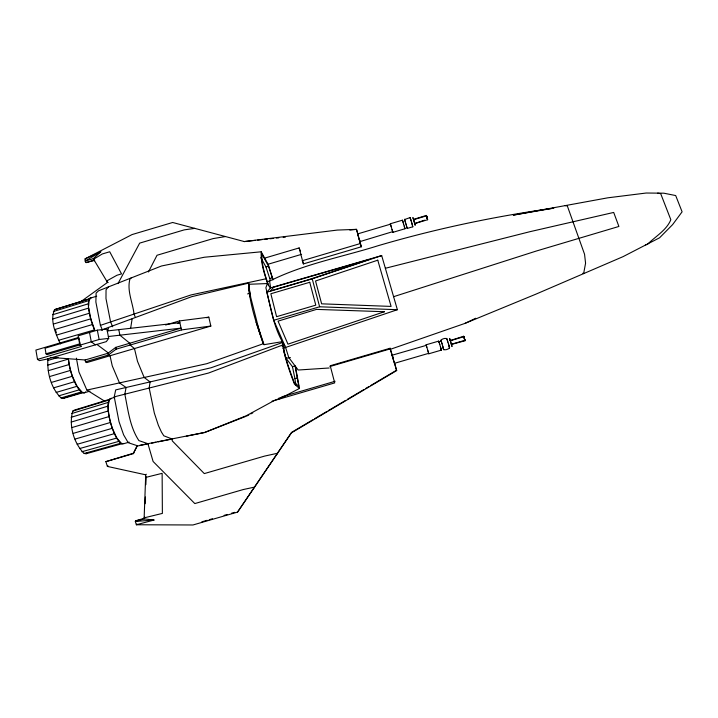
<?xml version="1.0" encoding="UTF-8"?>
<svg xmlns="http://www.w3.org/2000/svg" width="718" height="718" viewBox="0 0 718 718"><rect width="100%" height="100%" fill="white"/><g stroke="black" fill="none" stroke-linecap="round" stroke-linejoin="round"><path stroke-width="1.08" d="M283.152 343.419C284.346 356.774 289.534 369.644 294.057 382.227L298.796 386.266L295.08 365.893L292.45 366.665L286.069 358.3L284.687 354.171M279.598 398.84L299.46 388.447L294.398 384.094C289.426 370.641 284.059 356.792 282.497 342.531L211.083 367.76L115.697 389.901L114.234 396.866L119.035 421.699L123.622 434.857L128.199 442.683L137.874 445.914L146.373 444.209M146.23 474.221L145.718 474.822L144.112 518.899L135.316 521.447L136.366 524.759L192.971 524.975L237.541 512.105L291.427 432.855L396.641 370.587L394.828 363.846M136.896 524.05L136.366 524.759L154.002 520.038L144.112 518.899L144.668 517.166L144.156 517.857L162.376 513.406L162.133 473.333L145.628 477.434L146.14 476.824M145.153 503.722L145.404 496.991M145.853 484.668L146.095 477.946M130.703 327.884L132.166 318.693M102.459 330.074L100.394 325.362L95.871 301.982L96.104 293.106L98.563 290.79L161.523 265.983L204.325 257.241L261.208 251.794C260.661 262.932 264.386 274.034 267.958 284.49M108.238 405.149L109.486 399.872L72.769 411.109C68.596 425.262 73.739 443.132 84.159 453.48L86.124 453.731L123.047 443.437M88.655 305.886L89.041 300.519L90.064 298.652L54.532 309.646C49.713 320.668 55.663 333.664 60.384 343.895M83.862 392.414L63.211 398.472L61.075 397.925C50.924 388.16 46.957 372.498 47.891 358.74M107.565 331.411L108.597 327.408M272.068 401.183L334.714 382.9L330.217 365.758L390.125 348.248L392.934 357.465M101.319 330.101L191.742 296.669L248.482 283.152L249.272 284.265L267.347 283.556L265.875 287.774C270.874 307.295 273.45 328.539 284.795 345.654L282.192 346.695M237.541 512.105L291.616 432.344L312.806 419.806M145.718 474.822L107.386 466.422L105.869 461.647L133.243 453.668L137.183 445.618M133.243 453.668L137.398 445.716M148.446 271.96L157.027 255.258L213.192 238.582L225.47 236.545M117.976 283.619L139.678 243.124L184.248 229.868L194.793 228.369M37.498 359.395L81.556 346.399L79.86 345.187L78.127 335.844L97.334 330.172L106.901 329.095L108.714 338.384L106.318 341.624L47.361 359.009L39.499 360.642L37.498 359.395L35.9 350.061L78.756 337.406M144.632 518.199L135.846 520.738L135.316 521.447L154.002 520.038M329.185 367.993L298.176 370.021L288.771 357.51L285.62 347.548L273.773 320.273L266.782 292.235L270.623 287.828L381.68 255.59L397.377 309.709L282.91 348.347M276.843 454.072L277.561 453.246L264.565 456.101L204.298 473.593L172.401 441.031L171.719 438.86M253.867 487.854L254.531 487.109L243.267 489.541L194.811 503.578L153.105 461.477L147.926 443.724M390.439 224.196L357.672 233.897L359.924 241.616L359.754 240.781M107.386 466.422L107.987 465.838M108.382 286.922L106.049 289.776L105.977 298.535L110.59 321.942L112.663 326.78M105.869 461.647L133.79 453.112M100.798 251.785L85.164 261.092L85.11 258.839L100.798 251.785L93.259 258.686L85.164 261.092L86.07 262.6L94.659 260.356M86.124 453.731L87.677 452.493M50.305 357.393L85.155 359.978L107.897 353.274L115.751 347.368L181.062 328.117L108.346 336.527M85.155 359.978L85.487 361.782L108.247 355.078L116.11 349.181L181.466 329.921L210.85 326.053L208.812 317.159L179.491 320.919L165.625 325.003M80.622 301.802L107.52 282.416M131.206 277.929L129.922 279.087C126.754 290.637 132.758 302.592 134.033 314.071L135.101 316.737M72.769 411.109L74.394 410.095L110.949 398.894M93.591 259.234L102.297 253.966L109.719 251.758L121.522 273.899L116.953 275.254L106.659 280.98L107.556 282.488L108.185 282.452M314.735 418.666L326.295 411.818M328.216 410.678L345.555 400.42M347.485 399.28L363.855 389.587M365.776 388.447L368.666 386.733M370.596 385.593L396.605 370.201M63.211 398.472L64.916 397.503M246.839 415.973L248.832 414.932M250.815 413.9L252.799 412.859M266.952 281.923L270.991 280.415C304.944 263.677 342.522 256.918 378.395 245.628C435.889 228.746 494.442 216.432 553.784 208.148L513.316 215.113L607.805 197.818L646.173 193.025L663.809 193.187L675.692 195.556L682.1 211.828L672.604 224.626L659.555 237.802L623.009 256.667L535.763 294.218L464.842 323.441L390.287 349.334M464.842 323.441L475.756 318.245M245.816 416.377L204.747 432.505L186.312 436.203M282.407 345.107L208.534 373.037L114.234 396.866M281.905 341.732L264.036 344.676L263.282 343.734L206.811 363.685L86.878 390.08L78.926 371.924L76.395 358.165M100.394 325.362L190.988 294.945L265.831 278.817M266.782 292.235L312.222 278.835L381.68 255.59M393.599 296.687L536.22 251.058L618.898 226.457L613.693 212.438L529.642 231.761L385.36 268.281M90.54 298.544L54.532 309.646M53.356 311.522L89.041 300.519M52.746 314.708L88.583 303.723M52.773 318.98L88.736 308.049L90.791 318.828L94.65 329.84L58.517 340.323M71.647 413.559L108.526 402.322M71.109 417.302L108.149 406.092M53.428 324.06L89.481 313.21M71.199 422.085L108.373 410.938L108.194 407.061M86.07 262.6L94.157 260.194M89.921 298.23L96.688 296.22M264.825 258.076L299.137 247.925L300.546 251.587M54.667 329.571L90.791 318.828M71.917 427.569L109.199 416.521L108.373 410.938M404.539 219.555L410.086 217.581L410.606 219.098M390.547 224.608L390.314 223.774L402.403 220.193L402.807 221.404M426.654 216.208L426.375 215.436L413.433 219.412M414.528 219.403L425.505 216.154M267.419 264.439L301.605 254.325M260.814 257.618L265.956 266.934L268.532 266.181L272.93 279.894M427.273 218.245L427.65 219.726L414.681 223.558L424.526 220.184M359.924 241.616L392.647 231.672L392.845 232.354L404.934 228.773L404.62 227.588M406.846 227.498L407.187 228.45L412.814 226.789L411.692 222.715M302.143 260.76L360.256 243.573L361.307 246.795L303.364 263.919L299.137 247.925M265.956 266.934L269.762 278.548L272.319 277.794M247.593 293.931L249.424 293.393L248.607 283.816L250.456 296.372L260.015 333.825M79.42 340.009L79.07 338.151L45.063 348.185L46.042 353.794L80.111 343.743L79.761 341.876M80.147 344.846L47.217 354.557L46.042 353.794M79.86 345.187L99.129 339.506L108.714 338.384M47.559 360.526L58.005 357.447M177.75 323.342L179.877 322.714L107.26 330.953M206.712 317.778L208.812 317.159M47.567 365.211L68.533 359.036M48.241 370.694L69.26 364.502L68.677 360.131M210.85 326.053L86.707 362.617L85.487 361.782M49.551 376.573L70.588 370.38L69.484 365.48M51.391 382.434L72.428 376.25L77.05 386.284L81.834 391.831L61.075 397.925M56.399 335.126L92.559 324.509M273.773 320.273L319.627 306.783L397.377 309.709M53.635 387.855L74.636 381.68M56.112 392.441L77.05 386.284M58.661 395.869L79.51 389.748M65.948 397.207L82.382 392.378M83.988 392.881L89.983 391.122M114.799 397.287L110.832 398.454A23.55 6.543 74.5 0 0 110.446 422.507A23.55 6.543 74.5 0 0 123.173 443.877L129.15 442.135M286.069 358.3L290.413 357.591M73.209 433.376L110.563 422.444L109.199 416.521M330.002 366.494L390.179 348.903L390.125 348.248M295.834 384.956L294.936 378.682L297.584 377.901M441.22 341.597C439.012 339.246 448.22 336.437 447.341 340.341M426.124 344.793L426.411 345.762L426.124 344.793L438.707 341.113L439.021 342.082M428.296 352.143L428.637 353.346L394.505 363.308L393.204 359.26L392.136 355.213L426.295 345.367M450.231 340.529L463.675 336.266L464.007 337.218M450.33 340.718L463.801 336.715L464.124 337.586M452.403 343.958L464.878 340.314M451.38 344.425L465.013 340.772L464.761 339.767M428.772 353.794L428.484 352.789L428.772 353.794L441.364 350.115L441.103 349.11M281.734 396.857L335.1 381.285M443.356 348.445L443.482 349.011L443.284 348.481C442.683 351.461 451.963 348.894 449.046 346.085M75.004 439.093L112.385 428.278L116.819 438.043L121.234 443.123L84.159 453.48M201.848 521.815L207.143 520.29M209.261 519.679L212.438 518.755M224.079 515.389L227.256 514.474M231.492 513.253L234.669 512.329M77.158 444.289L114.521 433.609M79.51 448.597L116.819 438.043M81.897 451.73L119.107 441.292M278.458 398.346L282.578 397.278L274.213 400.554L246.364 415.713L204.594 432.442L139.768 445.313M151.534 443.177L155.887 442.297M158.068 441.866L171.126 439.245M645.401 244.811L647.358 244.434C655.22 236.545 666.51 230.343 670.836 219.726L660.686 193.645L657.661 193.133M135.846 520.738L140.082 520.003M86.016 260.347L85.11 258.839L132.058 234.571L172.652 222.481L244.335 241.571L337.316 230.074L356.505 229.356L358.578 236.321M244.335 241.571L255.446 240.359M257.663 240.117L262.106 239.632M264.332 239.39L267.661 239.031M269.878 238.789L273.217 238.43M276.547 238.062L278.764 237.82M283.206 237.335L285.432 237.093M349.846 230.083L356.505 229.356L360.256 243.573M565.093 205.635L567.328 205.931L584.551 254.244L585.574 263.201L583.635 273.612L582.854 273.226M427.632 219.726L427.013 217.805M404.467 219.241L405.194 221.485M148.276 443.832L138.897 440.61C129.805 426.86 128.082 409.942 124.824 394.191L126.09 387.487L119.475 382.909L112.259 365.875L110.016 355.751L108.678 354.755L108.328 352.951L96.786 344.326M172.212 439.03L163.812 435.799L161.433 432.039L158.373 425.334L154.316 413.003L149.191 388.034L150.071 381.922L144.165 377.471L137.488 361.298L134.463 348.553L130.137 345.044L129.77 343.231L119.897 335.189L118.793 329.643M412.814 226.789L412.446 225.838M404.916 228.764L404.692 228.064M86.878 390.08L104.496 401.048M95.368 344.855L91.285 341.813L89.517 332.488M267.347 283.556L270.363 288.133M464.968 340.7L464.672 339.811M107.556 282.488L93.259 258.686L94.489 260.742M261.208 251.794L268.245 264.628L273.019 279.607M268.532 266.181L261.899 254.046C261.558 264.807 265.095 275.461 268.64 285.522M450.168 340.215L450.545 341.31M392.136 355.213L392.836 357.241M449.271 347.171L449.217 346.74M449.567 348.077L449.315 347.458M440.852 340.135L442.037 343.859M441.364 350.115L441.157 349.531M357.672 233.897L358.435 236.204M413.424 219.268L413.855 220.597M264.036 344.676L257.466 324.886M263.282 343.734L256.075 322.05M404.71 219.986L405.464 222.374M406.855 227.427L406.585 226.242M426.564 215.858L426.761 216.522M464.555 339.443L464.752 340.135M402.529 220.498L403.031 222.131M441.48 342.055L441.085 340.906L441.22 341.481M404.62 227.884L404.808 228.459M414.645 223.765L415.183 225.272L414.187 221.709M451.353 344.532L452.035 346.516L451.057 343.016M410.436 218.505L410.831 219.825M439.228 342.71L438.842 341.571L439.057 342.477M396.641 370.587L390.179 348.903M426.698 216.262L427.183 217.859M447.188 339.776L447.61 341.167M464.079 337.352L464.268 338.016M464.411 339.013L464.6 339.677M110.563 422.444L112.385 428.278M70.588 370.38L72.114 375.272M390.323 223.774L390.682 224.994M450.716 341.849L449.63 338.411L450.15 340.494M439.138 342.387L439.479 343.545M410.714 219.367L411.1 220.704M447.502 340.772L447.906 342.145M283.852 351.434L284.409 353.265M464.25 337.891L464.743 339.605M464.438 339.138L464.142 338.088M426.851 216.746L427.022 217.294M427.174 218.407L426.689 216.746M441.633 342.486L443.069 347.332M402.96 221.871L403.301 223.011M439.425 343.312L439.775 344.514M392.566 231.447L392.737 232.031M426.609 346.399L426.25 345.241M450.617 341.355L451.236 343.455M414.026 221.198L412.895 217.554L413.074 218.326M447.861 341.93L448.938 345.618M411.037 220.417L411.396 221.691M405.392 222.086L405.76 223.361M439.748 344.398L440.439 346.731M403.256 222.849L403.588 223.998M390.583 224.653L390.897 225.721M426.51 346.076L426.851 347.234M390.825 225.452L391.166 226.601M391.122 226.439L391.454 227.588M426.788 347L427.802 350.429M405.742 223.262L406.101 224.483M403.579 223.944L404.234 226.17M391.445 227.534L392.091 229.76M413.999 220.92L414.295 221.943M411.387 221.593L412.078 223.989M427.766 350.312L428.116 351.515M392.046 229.589L392.378 230.729M428.054 351.29L428.395 352.457M392.297 230.469L392.602 231.519M269.762 278.548L270.363 280.648M406.056 224.375L406.442 225.658M440.403 346.623L440.753 347.826M442.656 345.959L443.347 348.347M392.504 231.178L392.845 232.354M448.526 344.245L449.217 346.632M406.343 225.362L407.187 228.45M440.681 347.602L441.023 348.769M404.171 225.999L404.503 227.148M427.147 217.805L427.336 218.407M464.546 338.95L464.869 340.081M463.936 337.433L464.088 337.972M359.314 239.166L359.565 240.054M414.34 222.248L414.582 223.136M404.422 226.879L404.728 227.938M451.209 343.563L451.496 344.712M440.924 348.454L441.229 349.666M443.177 347.799L443.715 349.792M426.564 216.262L426.761 216.917M412.222 224.572L412.419 225.29M359.386 239.274L361.307 246.795M464.016 337.648L463.675 336.266M402.618 221.045L402.403 220.193M312.222 278.835L319.627 306.783M438.976 342.136L438.707 341.113M426.654 216.522L426.375 215.436M410.301 218.496L410.086 217.581M463.918 337.272L463.801 336.715M446.847 339.111L446.704 338.42M394.397 362.752L394.505 363.308M179.491 320.919L181.466 329.921M295.376 366.288L299.46 388.447M292.45 366.665L294.936 378.682M250.609 296.776L249.317 290.207L249.272 284.265M115.751 347.368L116.11 349.181M107.897 353.274L108.247 355.078M97.334 330.172L99.129 339.506M270.623 287.828L269.591 281.142M249.424 293.393L250.079 297.046M263.443 343.222L263.03 342.872C256.416 323.558 249.406 303.669 248.482 283.152M303.14 261.998L303.364 263.919M85.621 391.92A23.586 7.054 73.6 0 1 75.722 384.274A23.586 7.054 73.6 0 1 68.336 358.803M94.597 330.047A22.788 6.139 72.9 0 1 88.565 307.923A22.788 6.139 72.9 0 1 91.464 297.799M56.3 332.631A19.646 5.932 72.8 0 1 55.412 329.625M273.603 287.236L270.48 290.916L308.668 279.697L369.483 259.377L273.603 287.236M377.767 260.185L315.543 280.989L321.628 303.831L391.095 306.415L377.767 260.185M384.435 311.729L287.954 344.155L278.054 321.143L316.512 309.386L384.435 311.729M309.745 282.282L270.848 293.752L276.592 316.683L315.785 305.15L309.745 282.282"/></g></svg>
